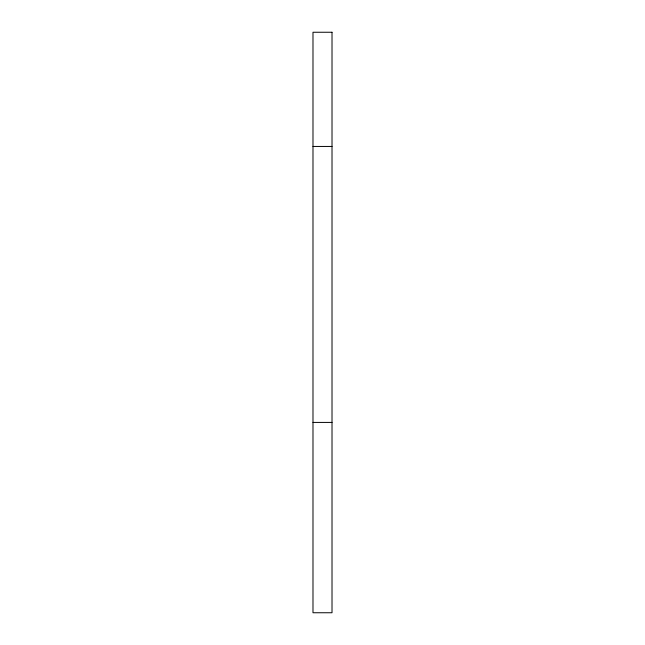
<?xml version="1.0" encoding="UTF-8"?>
<svg xmlns="http://www.w3.org/2000/svg" width="645" height="645" viewBox="0 0 645 645"><rect width="100%" height="100%" fill="white"/><g stroke="black" fill="none" stroke-linecap="round" stroke-linejoin="round"><path stroke-width="0.97" d="M312.986 146.447L332.014 146.447M312.986 422.419L332.014 422.419M332.014 32.25L312.986 32.25L312.986 612.75L332.014 612.75L332.014 32.25"/></g></svg>
